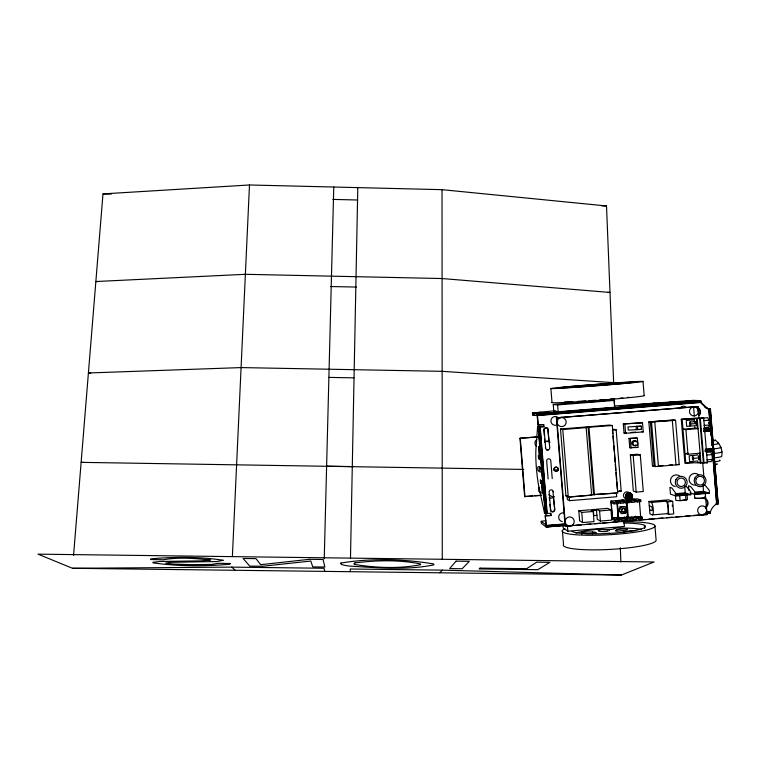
<?xml version="1.0" encoding="UTF-8"?>
<svg xmlns="http://www.w3.org/2000/svg" width="760" height="760" viewBox="0 0 760 760"><rect width="100%" height="100%" fill="white"/><g stroke="black" fill="none" stroke-linecap="round" stroke-linejoin="round"><path stroke-width="1.14" d="M709.469 513.313L710.495 511.708M350.474 558.438L357.798 187.615M712.196 451.098L712.832 448.571L705.327 449.188M324.244 558.799L333.763 187.026M546.317 526.851L545.262 515.698L546.012 524.942L541.167 521.341L541.329 523.355L546.174 527.003L566.276 525.274L546.26 527.003M539.686 466.934C541.424 471.209 537.044 472.292 537.662 467.495C540.122 462.906 543.865 476.206 538.175 470.659M232.38 556.567L249.489 184.975L442.026 189.667L606.508 205.969L613.643 382.631L611.268 382.584M625.423 496.536C627.047 487.939 637.146 495.909 626.848 498.18C621.585 495.073 635.379 498.446 631.997 494.351M632.406 496.964L632.5 495.947L631.797 498.569L629.261 499.823L630.99 499.197L632.558 496.945L625.47 495.596M715.378 440.192C720.29 443.868 722.903 450.186 721.706 456.247A17.907 1.425 -3.3 0 1 714.267 457.89M553.318 410.913L532.447 412.955L532.608 414.96L537.206 415.758L537.957 424.973L543.742 424.602L543.913 426.664L537.596 426.911L536.028 447.678A29.849 4.418 84.7 0 0 539.381 489.317L544.549 513.256L550.914 513.399L551.076 515.47L545.594 515.926M73.559 555.351L102.989 193.895L249.489 184.975M631.256 493.506C631.208 495.406 628.035 500.08 626.04 498.284M709.545 513.332L710.087 513.542L710.638 511.214A12.91 12.739 85.4 0 1 716.604 504.079L712.471 448.856M718.295 503.671C718.827 502.464 717.421 504.925 715.977 503.87M581.789 532.503L581.723 532.75A9.68 1.33 -3.3 0 0 585.969 533.548L587.556 533.577A9.68 1.33 -3.3 0 0 596.239 533.017A9.737 1.339 -3.3 0 0 593.361 532.047L591.964 531.971A9.737 1.339 -3.3 0 0 581.789 532.503L581.942 534.365M708.633 428.934L710.505 428.279L711.369 430.996L703.864 431.604M701.138 418.219L707.74 417.687L709.175 420.195L709.574 424.973L708.538 427.215L704.13 427.566M618.63 510.036L620.264 506.55L624.919 506.616L627.095 509.808L625.452 513.313L621.632 513.627L618.63 510.036L621.632 513.627M619.447 510.435L621.091 506.929L624.919 506.616M706.192 452.342L710.6 451.981L712.044 454.603L712.443 459.391L711.389 461.51L706.981 461.871M625.622 497.448C627.874 498.531 632.605 493.895 632.453 496.156M439.822 572.803L442.282 570.142L621.414 575.025L654.132 561.972L38 554.154L72.504 568.29L621.414 575.025M536.855 439.536L536.731 439.603A4.228 4.199 87.2 0 0 536.399 446.3M544.692 442.044L546.829 441.275L549.062 441.693A4.418 4.389 87 0 1 550.031 442.31M685.966 500.194L687.448 499.453L687.011 494.152L676.913 494.399L675.393 495.111L675.83 500.422L680.133 500.678L685.966 500.194L685.52 494.864L687.011 494.152M685.89 499.586L681.606 500.394M717.031 503.348L716.167 503.775L718.2 503.614M626.943 493.287L631.132 498.969C623.105 502.227 627.636 487.986 632.282 495.358M718.162 503.775L710.391 408.794L708.063 408.889A12.844 12.692 77.7 0 1 704.928 407.265M607.553 533.425L609.957 533.358M710.334 408.823L708.272 408.947L701.186 402.629M591.422 401.745L604.713 400.834L603.981 400.786M541.101 467.723L539.172 468.388L541.196 469.319M629.936 499.671L629.793 496.584L627.76 492.86M541.167 521.341L545.803 520.657M626.667 498.978L631.465 500.964L635.16 500.659L635.284 502.094L631.579 502.398L628.415 501.039M532.608 414.96L534.926 414.732M709.175 429.02L710.438 428.934A1.985 0.58 84.1 0 1 711.122 430.702L711.54 435.66M636.186 492.1L643.283 491.511L640.281 454.945L637.383 454.224L630.353 454.803L633.327 491.007L636.186 492.1L633.184 455.525L630.353 454.803M565.915 495.872L567.045 495.776L567.34 499.481L569.525 500.669L616.702 496.755L616.398 493.022L590.805 494.779L617.832 493.012L612.313 425.524L609.482 425.077L560.5 429.02L565.915 495.872L568.261 497.125L591.66 495.188L586.169 427.633L585.333 427.481L612.313 425.524M675.013 493.734L685.244 492.879L690.859 494.741L690.612 491.711L686.707 486.761L684.684 486.134L685.244 492.879M694.621 492.1L703.513 491.368L709.441 493.192L709.194 490.162L705.09 485.241L702.952 484.623M619.685 519.08L615.267 519.45L612.284 517.892L616.654 517.522L619.685 519.08L619.808 520.514L615.391 520.885L612.408 519.317L610.917 501.058L628.292 499.614M629.213 499.538L637.517 498.854L640.794 500.184L640.917 501.628L637.203 501.933L634.182 500.669L634.068 499.244L632.168 499.406L635.16 500.659M675.393 495.111L685.52 494.864M623.922 501.59L620.217 501.894L617.386 500.631L615.486 500.792L620.341 503.339L624.036 503.025L623.922 501.59L621.043 500.327L622.943 500.175L625.841 501.429L629.546 501.125L629.66 502.559L625.964 502.873L622.858 501.505M675.839 495.986L675.583 492.955L671.84 487.996L669.911 487.359L670.462 494.114L675.839 495.986L690.859 494.741M690.014 492.869L694.754 494.418L709.441 493.192M610.917 501.058L613.88 502.426L618.298 502.056L618.412 503.5L613.994 503.861L611.031 502.483M634.068 499.244L637.079 500.498L640.794 500.184M617.405 502.369L618.07 502.312M648.917 501.476L668.524 499.842L672.676 501.381L673.711 513.912L668.733 514.33L667.109 513.656L652.289 514.89L649.933 513.855L648.917 501.476L651.263 502.417L666.083 501.182L667.698 501.8L672.676 501.381M578.816 510.758L590.102 509.817L593.18 511.47L594.006 521.597L582.568 522.557L579.623 520.752L578.816 510.758L581.742 512.42L593.18 511.47M596.419 509.286L607.696 508.345L611.002 509.979L611.828 520.106L600.4 521.056L597.236 519.279L596.419 509.286L599.583 510.939L611.002 509.979M545.1 513.627L547.153 513.456M593.389 510.596L596.543 510.331L594.814 509.418L591.679 509.684L593.389 510.596L593.807 515.631L596.961 515.365M545.262 515.698L551.076 515.47M617.709 515.223L617.889 517.417L618.668 517.817L640.661 516.477L642.19 517.189L642.314 518.633L638.6 518.947L635.056 516.952M618.554 517.37L621.614 518.918L625.309 518.605L625.433 520.049L621.727 520.353L618.878 518.89L618.764 517.465L618.098 517.522L616.93 503.215M624.91 517.294L627.237 518.443L630.933 518.139L631.056 519.574L627.351 519.887L624.444 518.424L624.321 517M631.38 517.256L632.861 517.978L636.557 517.664L636.681 519.108L632.975 519.413L629.461 517.417M636.966 516.79L638.476 517.503L642.19 517.189M546.364 525.454L565.193 523.878M706.401 512.04L709.925 511.746L710.087 513.542M546.373 525.711L565.202 524.134M706.41 512.306L709.935 512.012M546.383 525.958L565.202 524.381M706.401 512.553L709.935 512.25M546.383 526.186L565.202 524.609M706.382 512.781L709.916 512.487M546.373 526.395L565.193 524.818M706.363 512.99L709.887 512.686M546.364 526.575L566.361 524.903M706.325 513.171L709.85 512.876M546.345 526.727L566.333 525.056M706.278 513.323L709.811 513.028M706.23 513.447L709.755 513.152M706.021 513.627L709.688 513.247M698.981 417.858L681.264 419.292L684.893 463.182C692.445 462.232 699.865 463.305 707.389 462.792L703.693 418.323L698.981 417.858L698.041 406.552L556.377 417.82L565.136 526.177L573.192 525.502M575.558 525.303L581.457 524.808M585 524.514L590.9 524.02M594.443 523.725L600.352 523.222M602.708 523.032L608.608 522.528M612.151 522.234L618.061 521.74M621.594 521.445L627.503 520.952M629.859 520.752L635.769 520.258M639.312 519.954L645.211 519.46M648.755 519.165L654.654 518.672M658.198 518.377L662.919 517.978M666.463 517.683L672.362 517.189M675.906 516.885L681.806 516.392M685.349 516.097L690.07 515.698M693.614 515.403L699.523 514.909M703 514.615L707.028 514.586L705.175 492.366M565.136 526.177L707.028 514.586M563.065 525.778L563.245 528.01L567.843 531.211L624.387 526.452L623.922 520.752M629.774 447.706L638.153 447.44L637.393 438.178L636.044 437.921L629.014 438.482L629.774 447.706L635.626 447.231M705.346 449.549L712.851 448.941M633.184 455.525L640.281 454.945M705.356 449.91L712.861 449.293M705.346 450.243L712.851 449.635M705.327 450.566L712.832 449.948M705.289 450.851L712.794 450.233M705.242 451.108L712.737 450.49M705.175 451.316L712.671 450.708M706.163 451.402L712.595 450.88M706.078 451.535L712.5 451.012M705.983 451.611L712.405 451.088M688.294 453.321L685.017 453.587L687.961 454.204L700.093 453.216L699.371 453.074L700.188 462.954M706.515 455.059L712.044 454.603M693.519 458.337L699.162 457.881M706.904 459.847L712.443 459.391M652.469 465.842L655.186 466.592L679.24 464.616L675.573 420.308L672.676 419.985L648.85 421.904L652.469 465.842L654.74 465.661M687.258 462.992L693.177 462.507M658.625 465.909L663.186 465.528M668.895 465.063L672.315 464.778M537.101 436.886L519.964 438.263L524.637 496.565L532.646 495.9M534.936 495.719L541.794 495.149M524.637 496.565L541.015 495.463M617.49 491.483L621.186 491.178L616.16 429.78L613.51 429.315M567.045 495.776L569.221 496.926L590.292 495.188M603.792 400.463L614.08 400.434L614.64 407.255L558.172 411.768L553.793 411.169L553.251 404.491L592.04 401.403M595.564 401.118L597.92 400.938M553.251 404.491L557.621 404.938L614.08 400.434M614.736 406.001L693.652 400.349L700.701 400.681A12.863 12.711 77.7 0 0 708.681 408.927L711.398 435.983M553.793 411.169L556.149 410.989M537.13 413.782L700.264 400.729L700.843 402.467L537.5 415.54L537.044 413.697L532.447 412.955M537.178 413.877L700.425 400.938M537.272 414.152L700.501 401.09M537.32 414.342L700.577 401.27M537.358 414.542L700.644 401.479M537.406 414.77L700.701 401.698M537.434 415.017L700.758 401.945M537.472 415.273L700.806 402.202M556.377 417.82L698.041 406.552M537.957 424.973L543.742 424.602M543.913 426.664L537.596 426.911M623.304 423.956L642.504 422.769L643.255 431.889L625.594 433.314L624.045 433.038L623.304 423.956L642.504 422.769M681.264 419.292L703.693 418.323M674.376 420.175L648.85 421.904M654.065 466.279L650.427 422.104L675.573 420.308M560.5 429.02L562.78 429.523L586.169 427.633M694.327 419.834L686.223 420.489L686.717 426.388L694.811 425.742L695.02 428.222L698.05 428.611L685.919 429.599L682.993 429.191L695.02 428.222M703.646 420.641L709.175 420.195M689.975 422.009L695.6 421.562M637.44 426.455L641.202 426.151L641.468 429.39L636.348 429.476L636.082 426.246L637.44 426.455L637.707 429.695M616.16 429.78L612.465 430.084L612.76 433.618M690.669 423.966L696.303 423.51M519.964 438.263L537.462 436.99M704.045 425.419L709.574 424.973M624.045 433.038L626.382 432.849M631.066 432.469L635.75 432.088M703.656 428.773L710.391 428.222M704.083 428.801L710.619 428.393M704.311 429.077L710.733 428.555M704.415 429.276L710.847 428.763M704.52 429.523L710.952 429.001M704.615 429.799L711.047 429.276M703.636 430.198L711.132 429.59M703.712 430.521L711.208 429.913M703.769 430.873L711.274 430.264M703.827 431.233L711.332 430.625M629.014 438.482L637.393 438.178M627.447 499.491C630.239 500.07 630.334 494.617 629.593 492.708M596.514 401.233L598.281 401.099M652.659 403.37L655.215 403.256L625.945 405.555L628.453 405.45M545.253 513.684L538.118 427.034L540.217 426.958L547.209 513.703M72.504 568.29L231.895 567.131L324.007 568.261L324.757 571.387M523.792 469.423L81.13 462.355L83.505 462.394M553.356 469.832L558.087 469.898M442.282 570.142L350.265 569.003L350.312 571.7M326.629 466.184L352.726 466.592M90.782 373.017L88.407 372.979L241.082 367.584L442.149 371.327L613.643 382.631M329.089 377.397L353.989 377.853M98.221 281.589L95.855 281.533L245.376 274.303L442.092 278.54L610.005 292.457L607.63 292.401M330.419 286.52L356.478 287.071M102.989 193.895L111.283 194.094M332.832 199.405L357.713 200.004M601.768 205.855L606.508 205.969M628.33 499.776C631.227 499.681 629.65 494.408 628.672 492.661M692.93 406.866L693.576 406.913L694.327 415.957A4.541 4.484 78.7 0 0 697.632 408.861A4.541 4.484 78.7 0 0 689.88 409.488A4.541 4.484 78.7 0 0 694.327 415.957M697.765 411.027L698.421 411.074M631.674 498.56L626.25 493.914M641.202 426.151L628.007 426.901L628.273 430.131L641.468 429.39M641.601 431.613L643.255 431.889M712.139 450.385L712.225 450.404A1.985 0.58 83.8 0 0 712.376 450.319M705.489 462.365L707.389 462.792M544.293 435.423L543.856 429.96A2.071 2.052 84.8 0 1 545.737 427.737A2.071 2.052 84.8 0 1 547.95 429.628L549.736 447.611A2.071 2.061 87.3 0 1 547.846 449.853A2.071 2.061 87.3 0 1 545.633 447.953L545.3 447.839M543.856 429.96L544.179 430.036A2.071 2.061 84.8 0 1 546.069 427.813A2.071 2.061 84.8 0 1 548.292 429.713M678.024 464.312L679.24 464.616M546.886 441.037L548.919 441.645L547.95 429.628M708.272 408.947L709.194 409.231M549.186 497.714L551.418 498.123L553.556 497.353A4.427 4.389 -87.2 0 0 554.41 496.575M710.362 408.785L710.429 409.469L710.296 408.776M619.381 490.447L621.186 491.178M649.591 509.742L652.023 510.634A2.052 0.484 83.5 0 0 652.232 508.848A2.052 0.484 83.5 0 0 651.709 506.758L649.258 505.628M629.546 501.125L626.611 499.861L628.51 499.709L628.625 501.134M625.746 494.703L632.168 497.743M628.197 501.923L629.66 502.559M620.264 506.55L621.091 506.929M626.25 509.418L627.095 509.808M640.661 517.855L642.314 518.633M624.615 512.905L625.452 513.313M627.988 516.695L626.658 516.686L627.466 517.085L626.297 502.74M623.01 517.456L625.309 518.605M552.957 491.549L554.743 509.675A2.08 2.061 -85.6 0 1 552.862 511.917A2.08 2.061 -85.6 0 1 550.639 510.017L549.86 504.326M548.796 494.75L553.432 497.42L554.743 509.675M631.399 493.686C627.617 490.323 623.133 497.42 627.712 499.462L629.793 496.584L630.477 492.993M564.775 521.626L565.535 526.452M231.895 567.131L235.173 570.285M609.111 530.186L609.254 530.337A9.671 1.32 -3.2 0 1 609.14 530.594M700.511 401.774L700.843 402.448L700.701 400.681M537.5 415.54L538.27 425.04M710.258 408.832L718.048 503.814M709.992 408.87L717.906 503.842M709.821 408.889L717.725 503.88M709.612 408.918L717.525 503.908M709.394 408.937L717.297 503.937M711.74 437.998L712.319 445.008M711.788 440.667L712.177 445.351M708.88 408.994L710.638 430.103M710.933 433.618L711.132 435.964M711.711 443.004L711.911 445.341M712.3 450.034L716.794 503.984M700.34 418.589L704.045 463.068M699.694 418.522L703.38 462.916M702.725 462.906L703.903 477.052M704.9 496.869L705.1 499.225M705.679 506.274L705.878 508.63M703.047 485.744L703.513 491.368M697.233 418.722L700.919 463.115M696.511 418.646L697.328 428.516M694.203 418.418L694.517 422.199M697.11 453.435L697.253 455.088L689.149 455.753L689.643 461.662L697.737 460.997L697.861 462.422M694.754 494.418L694.497 491.387L690.555 486.438L688.503 485.82L688.883 490.314M694.383 493.382L694.764 498.028M685.919 429.599L687.961 454.204M682.176 419.387L685.824 463.401M679.687 495.349L680.133 500.678M672.325 420.565L675.991 464.882M667.698 501.8L668.733 514.33M654.788 421.981L658.436 466.327M651.529 422.247L655.186 466.592M643.026 381.529L644.186 395.675M654.949 526.062L656.117 540.265A46.445 6.783 -3.1 0 1 607.667 549.537A46.445 6.783 -3.1 0 1 563.511 544.492L562.4 530.528M644.413 525.274L644.67 528.361M639.388 500.992L640.661 516.477M637.079 500.498L637.203 501.933M638.476 517.503L638.6 518.947M630.334 438.748L631.094 448.01M635.445 516.068L635.569 517.494M631.465 500.964L631.579 502.398M632.861 517.978L632.975 519.413M624.843 424.194L625.594 433.314M627.171 503.13L628.349 517.512M625.841 501.429L625.964 502.873M627.237 518.443L627.351 519.887M622.943 500.175L623.067 501.59M620.217 501.894L620.341 503.339M621.614 518.918L621.727 520.353M612.95 435.983L613.529 443.07M613.719 445.426L614.203 451.335M614.498 454.879L615.077 461.966M615.267 464.322L615.752 470.231M615.942 472.587L616.521 479.674M616.711 482.039L617.291 489.126M617.386 500.631L617.5 502.056M617.5 503.471L618.668 517.817M616.977 519.052L616.854 517.626L612.484 517.997L611.23 502.578M613.88 502.426L613.994 503.861M615.267 519.45L615.391 520.885M599.583 510.939L600.4 521.056M588.971 427.405L594.472 494.95M588.126 427.253L593.598 494.551M592.439 532L592.591 533.862M581.742 512.42L582.568 522.557M569.221 496.926L569.525 500.669M562.78 429.523L568.261 497.125M557.621 404.938L558.172 411.768M567.378 525.492L567.843 531.211M556.757 417.886L565.174 521.892M550.876 388.445L551.997 402.344M552.235 478.629L550.791 460.702A2.071 2.061 89.1 0 0 548.568 458.802A2.071 2.061 89.1 0 0 546.687 461.044L548.131 478.971M544.179 430.036L545.633 447.953M550.639 510.017L549.186 492.072A2.08 2.061 -87.4 0 1 551.076 489.839A2.08 2.061 -87.4 0 1 553.299 491.739M543.419 424.526L543.581 426.588M544.559 438.7L544.825 441.978M549.328 497.762L549.499 499.947M550.572 513.171L550.734 515.242M539.952 426.977L546.943 513.722M539.676 426.997L546.668 513.731M539.419 427.015L546.411 513.741M539.172 427.025L546.164 513.741M538.944 427.034L545.936 513.741M538.736 427.044L545.727 513.731M538.555 427.044L545.538 513.722M538.394 427.044L545.385 513.703M520.286 438.377L524.98 496.793M712.614 448.514L712.633 448.799A1.985 0.58 83.8 0 1 712.5 450.101M614.308 399.066L614.593 406.115M620.312 547.76L620.882 561.982M442.026 189.667L442.272 559.483M554.401 509.456A2.071 2.061 -85.6 0 1 550.658 510.806M550.411 510.331A2.071 2.061 -85.6 0 1 550.297 509.798M701.642 403.864A12.844 12.692 77.7 0 1 701.033 402.847M562.286 521.616A4.436 4.398 -85.7 0 1 558.752 516.458A4.436 4.398 -85.7 0 1 563.863 512.886M555.645 425.305A4.418 4.389 83 0 1 551.105 419.539A4.418 4.389 83 0 1 558.125 417.544M679.582 408.709A4.398 4.351 78.8 0 1 686.327 407.255M706.23 499.12A5.377 5.31 86.2 0 1 705.841 507.642M693.443 406.961A5.358 5.301 78.8 0 1 696.169 406.742M698.658 407.93A5.358 5.301 78.8 0 1 699.285 415.483M705.622 498.921A5.367 5.301 86.2 0 1 706.258 506.483M698.06 407.892A5.348 5.292 78.8 0 1 698.687 415.435M704.064 513.912A4.541 4.484 86.7 0 1 703.028 514.463M570.808 525.549A4.569 4.522 -85.8 0 1 567.35 525.378M565.022 522.794A4.569 4.522 -85.8 0 1 564.832 520.438M557.526 424.574A4.55 4.522 82.9 0 1 556.795 421.173M558.676 418.247A4.55 4.522 82.9 0 1 562.058 417.515M690.745 407.654A4.531 4.484 78.7 0 1 694.098 406.933M720.167 447.07A17.898 1.292 -3.5 0 1 713.517 448.913M722 451.753A18.563 1.406 -3.4 0 1 714.276 453.425M717.991 443.147A15.979 1.102 -3.5 0 1 714.419 444.448M719.406 460.142A15.979 1.32 -3.3 0 1 715.844 461.643M714.818 440.012A12.949 0.864 -3.5 0 1 713.868 440.724M716.794 463.762A12.949 1.111 -3.3 0 1 715.863 464.664M548.663 449.834A4.418 4.389 87 0 1 546.402 450.024M614.365 527.972A6.869 0.921 -3.2 0 1 612.436 529.236A6.869 0.921 -3.2 0 1 603.611 529.663A6.869 0.921 -3.2 0 1 602.538 528.542M575.852 533.073A37.088 5.158 -3.2 0 1 601.131 528.979M613.994 528.219A37.088 5.158 -3.2 0 1 641.364 529.359M644.157 395.675A46.331 1.282 -4.3 0 1 594.462 400.606A46.331 1.282 -4.3 0 1 552.092 402.334M623.095 521.806A46.436 6.242 -3.2 0 1 652.507 528.153A46.436 6.242 -3.2 0 1 593.38 535.268A46.436 6.242 -3.2 0 1 564.899 528.817M623.741 523.061A37.088 4.987 -3.2 0 1 631.237 531.135A37.088 4.987 -3.2 0 1 572.033 531.364M629.223 397.28A37.002 1.007 -4.2 0 1 627.351 397.49M622.886 397.955A37.002 1.007 -4.2 0 1 619.581 398.278M614.716 398.715A37.002 1.007 -4.2 0 1 610.137 399.104M605.35 399.494A37.002 1.007 -4.2 0 1 599.878 399.921M595.479 400.244A37.002 1.007 -4.2 0 1 588.981 400.691M585.836 400.9A37.002 1.007 -4.2 0 1 578.113 401.365M572.736 401.651A37.002 1.007 -4.2 0 1 564.566 401.945M636.072 530.584A9.937 1.377 -3 0 0 630.676 530.832L628.947 531.003A9.937 1.377 -3 0 0 623.304 532.228A9.861 1.349 -3 0 0 624.587 532.342M607.933 531.116A9.671 1.32 -3.2 0 1 605.587 531.62A9.68 1.32 -3.2 0 1 599.051 531.202L598.528 530.993A9.68 1.32 -3.2 0 1 602.005 529.501A9.671 1.32 -3.2 0 1 607.667 529.739M695.39 485.146A5.899 5.833 84.5 0 1 689.348 477.46A5.899 5.833 84.5 0 1 698.658 474.772M675.231 486.618A5.909 5.833 85.2 0 1 670.985 478.277A5.909 5.833 85.2 0 1 680.038 476.301M627.285 498.987A3.562 3.524 88.4 0 1 623.637 494.342A3.562 3.524 88.4 0 1 629.28 492.717M635.864 444.894A2.432 2.403 83 0 1 632.329 444.562A2.432 2.403 83 0 1 632.957 441.037A2.432 2.403 83 0 1 636.386 441.978M695.267 422.066A1.9 0.532 84.3 0 1 695.942 421.933A1.9 0.532 84.3 0 1 696.322 424.308A1.9 0.532 84.3 0 1 695.77 425.267M698.107 456.342A1.909 0.532 83.8 0 1 698.848 456.38A1.909 0.532 83.8 0 1 699.153 458.945A1.909 0.532 83.8 0 1 698.468 459.344M708.709 422.512A1.9 0.56 84.2 0 1 708.709 423.453M541.025 492.907A4.237 4.199 -87 0 1 539.02 487.264M540.654 492.689A4.228 4.199 -87 0 1 539.001 491.273M672.201 505.106A4.484 1.13 83.4 0 1 672.4 506.226M651.263 502.417A6.308 1.492 83.5 0 1 653.286 509.295A6.308 1.492 83.5 0 1 652.289 514.89M666.083 501.182A6.308 1.567 83.4 0 1 668.183 508.05A6.308 1.567 83.4 0 1 667.109 513.656M623.903 511.879A1.862 1.843 89.9 0 1 621.538 510.748A1.862 1.843 89.9 0 1 622.649 508.364A1.862 1.843 89.9 0 1 625.014 509.494M625.119 509.969A1.862 1.843 89.9 0 1 625.091 510.454M624.948 510.919A1.862 1.843 89.9 0 1 624.331 511.651M704.862 497.192A5.462 0.608 -2.9 0 1 701.072 498.303A5.462 0.608 -2.9 0 1 694.925 497.867M704.32 497.401A4.284 0.475 -2.9 0 1 701.433 498.142M700.321 498.218A4.284 0.475 -2.9 0 1 696.559 498.17M538.564 446.5C539.723 472.178 540.816 453.691 538.564 446.5M538.365 455.686C538.811 463.647 539.771 455.325 538.365 455.686M540.332 480.044C540.778 487.958 541.747 479.902 540.332 480.044M541.31 480.558C542.535 506.16 543.524 488.006 541.31 480.558M627.067 496.023C631.351 506.73 634.866 487.531 627.067 496.023M627.931 496.214C630.961 503.785 633.441 490.2 627.931 496.214M628.852 496.403C630.268 499.852 631.38 493.667 628.852 496.403M706.648 510.045L706.591 511.233A4.55 4.494 86.7 0 1 699.58 514.14A4.55 4.494 86.7 0 1 699.931 506.473A4.55 4.494 86.7 0 1 706.648 510.045M153.149 562.305L153.073 562.865C178.286 566.438 204.326 566.494 229.681 564.224L230.423 563.54L218.158 563.303L211.546 564.442L191.596 564.651L173.27 564.072L165.67 563.103L170.563 562.314L216.885 561.535L223.316 560.272C199.548 556.633 174.791 556.662 150.841 558.885L150.518 559.531L163.381 559.769C178.629 557.004 195.006 558.381 210.453 560.034L200.83 560.87L159.942 561.469L153.149 562.305M340.879 563.046L340.993 564.158L342.161 564.689A36.642 3.562 0.6 0 0 349.933 566.133C377.748 567.711 406.543 570.494 433.912 564.851L433.703 563.958C403.484 558.933 371.184 558.039 340.879 563.046M456.057 561.165L449.673 568.584L462.147 568.736L469.338 561.336L456.057 561.165M704.111 492.85L695.561 493.316L704.111 492.85M480.035 568.119L479.113 568.945L537.823 569.677L549.889 562.352L536.674 562.181L526.661 568.698L480.035 568.119M354.958 562.903L353.923 563.758L354.502 564.442C376.038 567.891 399.256 568.945 420.622 564.699L420.46 563.91C399.19 559.664 376.476 560.215 354.958 562.903M685.453 494.275L676.951 494.988L685.453 494.275M691.667 400.947L662.093 403.294L691.667 400.947M673.322 402.106L643.862 404.424L673.322 402.106M616.873 529.872L616.056 530.138A9.719 1.33 -3.1 0 0 616.778 531.278L626.012 530.176A9.719 1.32 -3.1 0 0 626.05 528.779A9.719 1.33 -3.1 0 0 616.873 529.872M543.514 412.794L539.438 413.108L543.514 412.794M540.883 412.395L536.864 412.699L540.883 412.395M309.329 559.312L260.68 564.699L256.006 558.638L243.105 558.476L249.764 566.105L262.723 566.267L310.802 561.022L312.769 566.884L324.834 567.036L323.085 559.483L309.329 559.312M554.733 467.932A2.071 2.061 89.6 0 0 555.931 471.314A2.071 2.061 89.6 0 0 558.248 468.578A2.071 2.061 89.6 0 0 554.733 467.932M554.392 467.789A2.071 2.052 89.6 0 0 555.589 471.162A2.071 2.052 89.6 0 0 557.887 468.426A2.071 2.052 89.6 0 0 554.392 467.789M557.545 420.109A4.56 4.531 82.9 0 0 562.01 426.616A4.56 4.531 82.9 0 0 565.364 419.482A4.56 4.531 82.9 0 0 557.545 420.109M573.154 524.466A4.579 4.531 -85.8 0 0 570.503 517.009A4.579 4.531 -85.8 0 0 565.421 523.061A4.579 4.531 -85.8 0 0 573.154 524.466M571.663 387.572A46.322 0.741 -4.4 0 0 642.969 381.539A46.322 0.741 -4.4 0 0 575.909 385.966A46.322 0.741 -4.4 0 0 571.663 387.572M577.781 386.963A36.993 0.589 -4.3 0 0 633.621 382.242A36.993 0.589 -4.3 0 0 578.816 385.861A36.993 0.589 -4.3 0 0 577.781 386.963M633.356 442.006A2.441 2.413 83 0 0 635.274 445.769A2.441 2.413 83 0 0 637.535 442.215A2.441 2.413 83 0 0 633.356 442.006M675.839 479.731A5.994 5.928 85.2 0 0 681.701 488.272A5.994 5.928 85.2 0 0 686.071 478.876A5.994 5.928 85.2 0 0 675.839 479.731M677.407 480.472A4.246 4.199 85.2 0 0 681.549 486.523A4.246 4.199 85.2 0 0 684.646 479.873A4.246 4.199 85.2 0 0 677.407 480.472M694.764 478.163A5.994 5.918 84.5 0 0 700.615 486.704A5.994 5.918 84.5 0 0 704.976 477.318A5.994 5.918 84.5 0 0 694.764 478.163M696.188 478.847A4.389 4.332 84.5 0 0 700.482 485.099A4.389 4.332 84.5 0 0 703.674 478.23A4.389 4.332 84.5 0 0 696.188 478.847M689.586 422.902A1.9 0.532 84.3 0 0 690.289 425.799A1.9 0.532 84.3 0 0 690.517 423.016A1.9 0.532 84.3 0 0 689.586 422.902M692.436 457.168A1.909 0.522 83.8 0 0 693.139 460.113A1.909 0.522 83.8 0 0 693.367 457.377A1.909 0.522 83.8 0 0 692.436 457.168M622.317 509.124A1.871 1.852 89.9 0 0 623.399 512.173A1.871 1.852 89.9 0 0 625.47 509.703A1.871 1.852 89.9 0 0 622.317 509.124M696.084 493.706A5.462 0.589 -3 0 0 705.147 492.955A5.462 0.589 -3 0 0 698.269 492.603A5.462 0.589 -3 0 0 696.084 493.706"/></g></svg>
